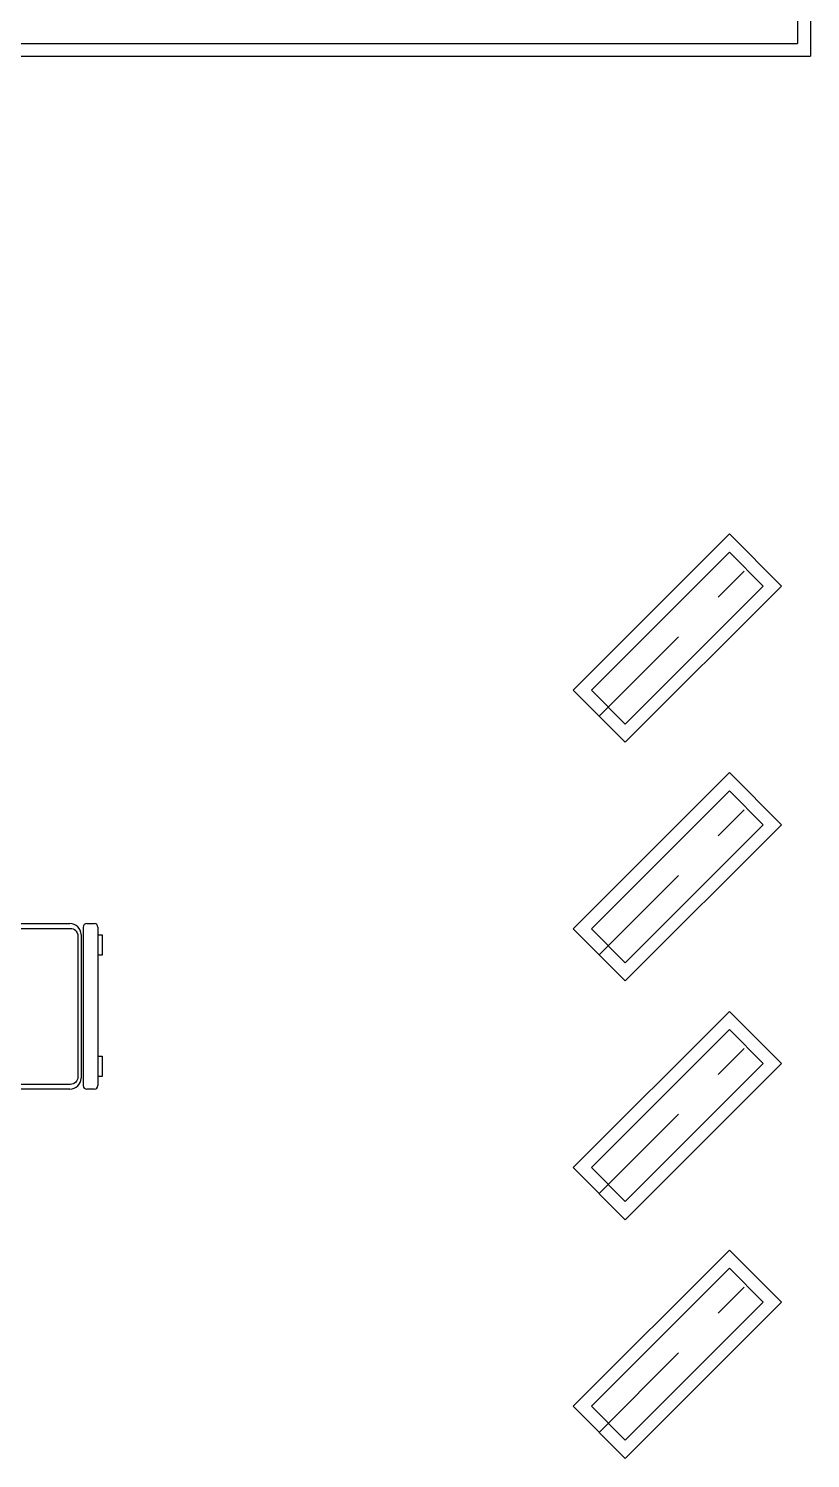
# Model space of a CAD drawing. Extents: x 152 to 700, y -120 to 84.
# Drawn here: x 208.913 to 211.036, y 27.353 to 31.235 of the extents above; entities that cross this region are included whole.
import ezdxf

# ---------------------------------------------------------------- set-up
doc = ezdxf.new("R2010")
doc.units = 0
doc.header["$LTSCALE"] = 0.03
doc.linetypes.add('DASHDOT', pattern=[25.4, 12.7, -6.35, 0, -6.35])
doc.layers.get('0').update_dxf_attribs({"linetype": 'CONTINUOUS'})
for name, color, linetype in [('CALIDAD', 30, 'CONTINUOUS'), ('EJES', 8, 'DASHDOT'), ('MUEBLES', 8, 'CONTINUOUS')]:
    doc.layers.add(name, color=color, linetype=linetype)

msp = doc.modelspace()

# ---------------------------------------------------------------- linework, layer by layer
at = {"ltscale": 0.03}
for p, q in [((211.0363, 31.3096), (211.0363, 31.1596)), ((205.1863, 31.1596), (211.0363, 31.1596)), ((210.3919, 29.4383), (210.8162, 29.8626)), ((210.8162, 29.8626), (210.9576, 29.7212)), ((210.5334, 29.2969), (210.9576, 29.7212)), ((210.3919, 29.4383), (210.5334, 29.2969)), ((210.3919, 28.7903), (210.8162, 29.2145)), ((210.8162, 29.2145), (210.9576, 29.0731)), ((210.5334, 28.6489), (210.9576, 29.0731)), ((210.3919, 28.7903), (210.5334, 28.6489)), ((210.3919, 28.1422), (210.8162, 28.5665)), ((210.8162, 28.5665), (210.9576, 28.4251)), ((210.5334, 28.0008), (210.9576, 28.4251)), ((210.3919, 28.1422), (210.5334, 28.0008)), ((210.3919, 27.4941), (210.8162, 27.9184)), ((210.8162, 27.9184), (210.9576, 27.777)), ((210.5334, 27.3527), (210.9576, 27.777)), ((210.3919, 27.4941), (210.5334, 27.3527))]:
    msp.add_line(p, q, dxfattribs=at)
at = {"layer": 'CALIDAD', "ltscale": 0.03}
for p, q in [((211.0013, 31.2746), (211.0013, 31.1946)), ((205.1454, 31.1946), (211.0013, 31.1946)), ((210.4414, 29.4383), (210.8162, 29.8131)), ((210.8162, 29.8131), (210.9081, 29.7212)), ((210.5334, 29.3464), (210.9081, 29.7212)), ((210.4414, 29.4383), (210.5334, 29.3464)), ((210.4414, 28.7903), (210.8162, 29.165)), ((210.8162, 29.165), (210.9081, 29.0731)), ((210.5334, 28.6984), (210.9081, 29.0731)), ((210.4414, 28.7903), (210.5334, 28.6984)), ((210.4414, 28.1422), (210.8162, 28.517)), ((210.8162, 28.517), (210.9081, 28.4251)), ((210.5334, 28.0503), (210.9081, 28.4251)), ((210.4414, 28.1422), (210.5334, 28.0503)), ((210.4414, 27.4941), (210.8162, 27.8689)), ((210.8162, 27.8689), (210.9081, 27.777)), ((210.5334, 27.4022), (210.9081, 27.777)), ((210.4414, 27.4941), (210.5334, 27.4022))]:
    msp.add_line(p, q, dxfattribs=at)
at = {"layer": 'EJES', "ltscale": 0.8}
for p, q in [((210.4627, 29.3676), (210.8869, 29.7919)), ((210.4627, 28.7196), (210.8869, 29.1438)), ((210.4627, 28.0715), (210.8869, 28.4958)), ((210.4627, 27.4234), (210.8869, 27.8477))]:
    msp.add_line(p, q, dxfattribs=at)
at = {"layer": 'MUEBLES'}
for p, q in [((208.7898, 28.8049), (209.0256, 28.8049)), ((209.0715, 28.8049), (209.0915, 28.8049)), ((209.0556, 28.7749), (209.0556, 28.3852)), ((209.0615, 28.7949), (209.0615, 28.3649)), ((209.1015, 28.7949), (209.1015, 28.3649)), ((209.1015, 28.7745), (209.1126, 28.7745)), ((209.1126, 28.7745), (209.1126, 28.7189)), ((209.1126, 28.7189), (209.1012, 28.7189)), ((209.1015, 28.4451), (209.1126, 28.4451)), ((209.1126, 28.4451), (209.1126, 28.3895)), ((209.1126, 28.3895), (209.1012, 28.3895)), ((209.0256, 28.3552), (208.79, 28.3552)), ((209.0915, 28.3549), (209.0715, 28.3549))]:
    msp.add_line(p, q, dxfattribs=at)
msp.add_lwpolyline([(208.795, 28.7916), (209.027, 28.7916, -0.414214), (209.047, 28.7716), (209.047, 28.3881, -0.414214), (209.027, 28.3681), (208.795, 28.3681)], format="xyb", dxfattribs=at)
for centre, radius, start, end in [((209.0256, 28.7749), 0.03, 0, 90), ((209.0715, 28.7949), 0.01, 90, 180), ((209.0915, 28.7949), 0.01, 0, 90), ((209.0256, 28.3852), 0.03, 270, 0), ((209.0715, 28.3649), 0.01, 180, 270), ((209.0915, 28.3649), 0.01, 270, 0)]:
    msp.add_arc(centre, radius, start, end, dxfattribs=at)

doc.saveas('drawing.dxf')
